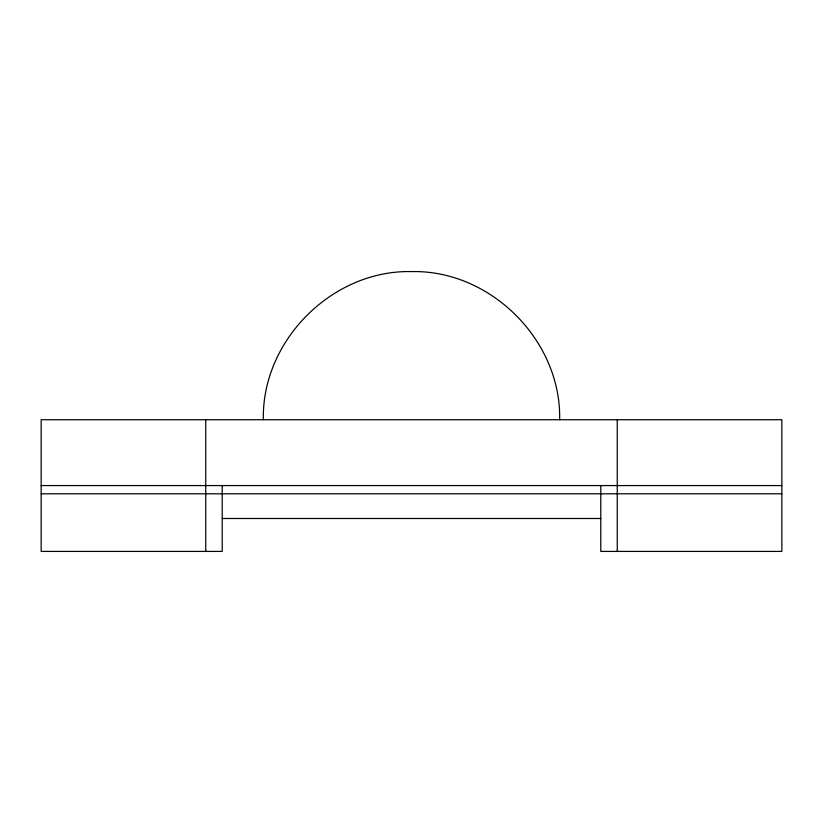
<?xml version="1.0" encoding="UTF-8"?>
<svg xmlns="http://www.w3.org/2000/svg" width="823" height="823" viewBox="0 0 823 823"><rect width="100%" height="100%" fill="white"/><g stroke="black" fill="none" stroke-linecap="round" stroke-linejoin="round"><path stroke-width="1.23" d="M263.36 419.73C261.56 340.557 332.327 269.79 411.5 271.59C490.673 269.79 561.44 340.557 559.64 419.73M41.15 485.57L781.85 485.57M41.15 493.8L781.85 493.8M222.21 518.49L600.79 518.49M617.25 419.73L617.25 551.41M600.79 485.57L600.79 551.41L781.85 551.41L781.85 419.73L41.15 419.73L41.15 551.41L222.21 551.41L222.21 485.57M205.75 419.73L205.75 551.41"/></g></svg>
